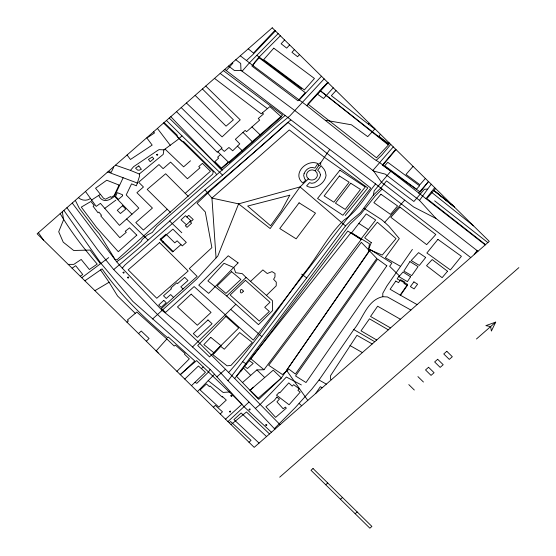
<?xml version="1.0" encoding="UTF-8"?>
<svg xmlns="http://www.w3.org/2000/svg" width="556" height="556" viewBox="0 0 556 556"><rect width="100%" height="100%" fill="white"/><g stroke="black" fill="none" stroke-linecap="round" stroke-linejoin="round"><path stroke-width="0.83" d="M274.949 429.176L274.358 428.634L295.354 407.513L311.84 389.13L319.04 380.019L353.804 329.583C363.005 318.692 367.21 299.906 382.785 296.716L382.792 293.283L386.865 286.034L412.399 249.408M324.148 78.869L289.871 115.884L278.744 124.982L222.581 175.14L182.007 135.873L177.399 139.966L163.923 149.856L163.186 154.415L139.257 174.007L139.639 175.911L136.408 185.801L131.55 183.869L126.205 194.934L138.819 208.118L119.477 225.388L100.434 203.364L96.195 206.394L85.478 191.452M274.358 428.634L255.364 408.445L228.016 380.756L306.724 277.937L345.519 225.91L351.524 220.072L360.51 212.621L373.326 195.163L374.16 190.868L390.826 171.213L485.228 244.918M390.826 171.213L379.811 162.686L373.75 158.835L305.661 104.75L253.043 65.657L254.613 62.335L259.089 57.122L280.356 35.786M91.372 200.174L98.711 195.427C102.096 203.211 109.379 200.918 114.487 196.24L123.14 177.732M495.709 322.126L491.379 331.056L490.642 326.567L485.861 325.628L495.709 322.126L476.457 339M63.884 210.376L100.963 263.356L132.835 301.408L210.105 369.372L208.514 372.02L196.768 383.383L195.031 382.229L191.459 385.649M431.241 184.231L419.488 200.382L435.987 218.48L477.965 251.284M372.193 343.962L356.959 335.317L330.514 375.745L330.563 379.275L331.362 379.741M315.196 170.775L316.996 172.826L317.386 175.474A5.47 5.025 -13.5 0 1 313.876 179.63A5.47 5.025 -13.5 0 1 308.378 178.872L306.849 176.815L306.613 174.299A5.442 4.99 -13.5 0 1 312.646 169.934L315.196 170.775L318.588 165.757L319.707 165.598L320.756 164.138L320.638 162.915L329.743 149.467L224.749 69.417M315.627 393.53L320.346 386.691L322.216 387.761M474.164 254.613L477.055 250.596M240.922 371.123L351.072 232.547L369.413 243.743L368.364 252.07L281.364 377.962L258.721 399.389L236.495 376.315L242.131 369.698M280.078 424.68L234.708 378.511L350.085 224.137L360.934 213.858L375.279 195.914L382.111 189.089L470.765 257.595M263.975 369.733L361.198 239.504L347.799 231.018L250.874 358.773L263.975 369.733L256.9 369.914L242.485 382.584M426 198.7L434.716 187.65M368.308 229.538L360.907 239.143L351.448 233.02L366.265 213.9L375.689 220.002L368.308 229.538L358.891 223.429M428.461 181.499L420.287 192.077L382.382 165.076L395.698 149.265M382.111 189.089L375.557 183.918C365.473 196.365 357.988 210.696 344.296 219.835C327.491 235.598 317.497 257.289 302.77 274.921C278.584 307.774 255.968 342.121 228.655 372.457L234.708 378.511M485.569 244.619L426.806 198.61L435.633 188.56M428.516 181.555L418.501 193.099M345.248 215.519L367.829 187.928L324.454 157.355L289.301 129.93L211.947 198.089L216.055 257.921L196.657 279.14L152.58 318.984M390.764 144.414L381.506 155.402L376.176 160.385M382.945 165.118L395.997 149.557M226.389 70.515L232.86 63.182L232.352 62.752M393.287 146.895L372.881 170.442L294.958 110.665L240.977 70.376L234.41 70.508L228.585 66.053M115.474 165.174L130.424 170.379L133.642 166.661L157.64 150.461L159.092 149.633L163.923 149.856M228.655 372.457L197.964 341.613L179.609 324.398L162.081 310.387L122.257 268.145L124.975 265.003L175.898 220.44C212.371 186.83 251.347 156.097 287.772 122.424L290.802 120.006M389.666 143.33L388.651 144.497L320.096 90.586L307.795 103.993L376.495 157.765L388.373 144.991L320.096 90.586L327.706 82.371M242.096 71.251L249.477 62.8L278.146 33.61M413.066 166.355L405.998 174.452L419.898 184.717L425.375 178.462M380.499 134.316L378.81 136.227L388.575 143.531L389.179 142.85M327.936 82.601L306.933 105.737M156.16 350.919L166.849 338.965L136.832 312.041L127.414 319.978L128.366 320.979L127.004 322.237M363.951 208.257L381.423 219.53L384.71 222.31L404.747 200.146M336.012 90.545L331.362 95.688L373.896 128.366L374.16 128.082M333.239 87.813L323.557 98.475L317.163 93.992L327.998 82.663M284.971 115.585L156.806 226.612L152.295 232.457L147.472 234.952L142.239 239.469L141.314 241.38L136.164 246.19L122.528 257.616L116.642 261.786L72.252 203.044M368.419 124.127L369.24 123.23M284.602 39.962L281.114 43.764L286.708 48.115L289.641 44.918M294.409 49.616L291.949 52.306L297.599 56.705L299.503 54.627M321.472 76.235L299.17 100.073M210.105 369.372L214.512 374.223L197.484 391.577M374.98 128.881L367.724 136.644L351.482 124.808L325.475 120.249M274.873 30.385L253.508 53.07L248.226 48.845M275.428 30.934L252.723 54.745L246.482 60.541L240.282 55.802M216.055 257.921L217.75 256.163L238.6 203.871L300.052 186.92L308.378 178.872M176.919 371.345L189.325 358.849L184.481 354.2L185.065 353.505L175.39 345.109L174.195 346.04L166.849 338.965M146.325 341.245L149.084 338.486L141.245 331.042L138.541 333.586M217.876 151.837L221.337 148.681L224.297 151.406L228.954 147.479L232.686 150.808L239.789 143.872L235.362 139.292L245.14 130.438L246.6 131.675L259.694 120.075L258.255 118.525L263.488 113.994L262.467 112.785L269.848 106.613L281.419 116.941L229.079 162.783L217.876 151.837L217.333 152.247L176.551 111.652M235.751 304.382L192.515 346.979L157.563 314.557L113.723 269.59L98.12 250.436L66.894 207.735M266.456 295.41L276.214 285.84L276.276 282.135L273.58 279.272L274.956 276.992L275.039 273.469L272.002 271.62L267.241 273.524L262.877 269.917L250.547 281.385M158.168 352.9L156.173 350.899M195.031 382.229L205.435 372.284L198.436 366.015L184.773 379.074M226.688 296L246.086 277.444L272.412 300.664L272.649 310.526L258.464 324.648L226.688 296L207.881 280.912L224.033 263.287L233.909 267.617L235.633 272.676L242.27 273.677L246.086 277.444M180.359 374.73L194.781 360.969L168.28 336.985L167.683 337.749C143.246 317.267 120.346 295.076 102.082 268.854L84.887 280.794M213.386 407.221L215.325 405.38L222.47 411.808L220.225 413.949M229.218 422.796L230.587 421.524L251.048 440.366L249.005 442.27M248.935 402.12L227.96 421.566M186.413 224.798L190.826 220.718L191.354 221.219L193.217 219.502L188.734 215.339L186.885 217.042L185.475 215.735L181.047 219.822L186.413 224.798L185.356 225.771L187.052 227.348L191.625 223.13L189.923 221.545M225.486 369.274L216.896 376.843L214.512 374.223M222.581 175.14L204.997 189.825L141.28 246.148L113.723 269.59M173.555 297.397L161.379 308.566L165.556 312.389L194.107 286.569L253.279 340.091L370.748 188.088L287.98 122.403L208.013 192.876L197.13 203.287L205.282 211.947L211.878 247.642L189.304 268.576L197.151 276.401L173.555 297.397L170.671 294.576L166.244 298.468L163.499 295.792L171.491 288.745L170.817 288.091L176.78 282.837L177.566 283.609L184.675 277.347L187.97 280.558L180.839 286.826L183.077 289.016M220.482 154.582L217.646 157.174L218.619 158.133L214.887 161.594L221.351 168.107L228.259 162.157M221.337 148.681L222.108 147.979L181.207 107.572M201.362 368.635L203.232 366.932L242.02 404.177L225.534 419.175M75.31 200.362L79.272 208.243L94.763 228.745L99.413 234.013L115.009 259.311L116.955 259.86L212.67 174.153L213.282 171.734L163.554 123.036M190.506 160.788L183.626 166.849L165.132 149.182M250.075 390.18L273.225 370.171L281.364 377.962L258.22 398.186L250.075 390.18L253.425 387.247M279.703 477.187L518.866 267.624M325.726 484.762L327.755 482.99M340.439 499.246L342.468 497.467M355.159 513.723L357.181 511.944M167.238 209.251L147.187 189.422L165.653 173.764L185.211 193.335L210.446 171.269L202.447 163.346L198.763 166.564L200.007 167.801L187.435 178.761L170.602 162.116L163.11 168.649L158.974 164.555L138.666 182.264L143.455 186.997L136.908 192.703L152.427 208.062L135.803 222.56L143.379 230.052L167.238 209.251L170.31 212.253M160.517 238.983L159.989 239.448L172.589 251.924L180.971 244.612L182.278 245.905L186.302 242.395L172.895 229.135L161.025 239.49L160.517 238.983L166.029 234.18L174.786 242.847L177.121 240.811L180.971 244.612M162.839 242.27L163.374 241.804L173.131 251.444M262.467 112.785L261.25 113.834L214.526 78.375M180.2 374.577L196.629 360.594L203.232 366.932M255.364 408.445L260.312 404.323L286.382 377.044L301.373 384.94M373.326 195.163L381.395 187.455L386.517 180.888L413.9 201.487L424.43 189.283L427.55 189.082M231.032 424.589L246.475 411.982L269.514 433.937M108.719 257.581L81.781 277.736M104.764 208.368L115.85 200.146M72.106 268.221L75.679 265.705L82.747 274.49L80.259 276.242M98.711 195.427L100.08 194.544M94.916 290.663L109.087 282.26L117.58 296.007L135.365 313.431M107.19 172.423L107.94 172.047L137.603 183.139M90.322 198.617C86.75 201.126 81.572 200.626 78.438 197.623M320.638 162.915L319.373 163.318L318.289 164.75L318.588 165.757M229.322 391.994L223.13 392.439L208.215 380.658M68.2 264.378L73.802 264.378L81.19 259.45L89.363 269.507L97.21 264.093C83.608 248.15 70.779 231.657 60.187 213.615M382.785 296.716L387.4 296.946L410.898 310.046M372.881 170.442L373.66 171.053L385.336 174.16L419.488 200.382M108.413 171.352L111.214 172.381L113.466 167.683L113.348 167.029M130.424 170.379L139.257 174.007M435.987 218.48L413.671 207.006L381.444 182.215L373.66 171.053M417.111 304.605L400.167 295.069L407.624 284.373L397.116 278.89L399.264 275.734L389.645 266.31L391.855 263.148L370.4 249.651L286.555 370.331L307.774 400.41M319.04 380.019L326.337 384.147M400.327 266.241L385.35 257.727L399.319 238.593L388.839 226.153L384.71 222.31M349.967 345.512L362.38 352.567M400.389 319.255L377.635 306.217L370.539 316.468L390.507 327.915M353.804 329.583L374.772 341.704M388.324 329.833L369.469 318.831L361.025 330.841L376.718 340.001M242.784 361.803L246.607 364.048M249.296 360.663L253.188 363.422L247.378 368.524L244.668 366.487M301.616 88.731L256.809 55.315M220.169 73.434L267.366 108.594M223.38 70.619L282.643 115.009L220.781 169.205L170.817 116.677M329.743 149.467L375.557 183.918M235.793 59.742L240.699 63.467L240.977 70.376M306.724 277.937L301.665 274.136M246.482 60.541L253.043 65.657M434.618 200.834L487.876 242.597M454.488 207.11L434.034 190.569L453.258 205.901M431.199 192.022L473.559 225.875M434.034 190.569L454.016 206.644M230.698 309.365L261.918 336.714M299.135 403.447L301.665 405.769M186.885 217.042L190.826 220.718M271.439 432.248L244.001 406.707L216.896 376.843M192.515 346.979L221.052 373.271L228.016 380.756M259.061 443.097L233.951 419.606L241.137 413.004L266.532 436.55M237.454 146.165L242.562 150.961M186.413 103.006L222.115 136.88L240.234 119.846L205.755 86.055M345.519 225.91L300.052 186.92L270.188 228.551L238.6 203.871L211.947 198.089L204.997 189.825M164.096 122.563L177.128 135.108L177.267 136.748L179.011 138.534L181.756 141.092L183.834 141.738L215.554 172.965L216.631 174.758M169.573 220.989L181.812 232.769M251.972 126.949L260.5 135.205M147.986 239.983L126.629 219.008M264.6 377.448L256.9 369.914M222.442 170.136L169.232 118.06M417.924 376.607L423.443 382.035M408.799 384.599L414.317 390.027M161.025 239.49L163.374 241.804M166.466 120.485L182.007 135.873M185.211 193.335L188.199 196.289M202.426 88.981L233.388 119.797L226.063 126.149L195.135 95.361M243.007 132.411L252.695 142.072M243.514 368.072L250.686 375.37M114.487 196.24L131.953 214.241M122.257 268.145L116.642 261.786M157.397 128.429L170.289 145.311M100.427 263.725L89.996 250.054L73.67 250.485L63.224 242.152L58.707 231.769L63.551 219.822L62.376 211.697M127.081 154.999L130.451 159.482L152.177 145.088L146.867 138.02L154.519 132.947L153.616 131.744M100.546 269.896L109.087 282.26M38.406 232.7L43.521 240.102M243.368 291.129C239.372 297.307 239.24 285.304 243.368 291.129M304.09 173.674L303.673 175.39L304.035 176.836L304.702 178.983L305.842 180.019L302.839 183.007C291.497 173.896 306.933 158.571 317.935 163.589L314.814 168.079C310.276 166.035 305.585 169.344 304.09 173.674M320.485 174.82C320.124 178.344 317.358 180.895 314.564 182.743L311.833 183.292L309.56 182.653L306.592 185.871C314.126 190.729 325.003 183.695 326.066 175.362L325.302 171.651L324.162 169.413L321.159 165.771L317.636 170.233L319.533 172.082L320.485 174.82M123.064 272.35C123.474 274.859 125.343 270.897 123.064 272.35M156.66 154.547C157.07 157.063 158.94 153.102 156.66 154.547M127.63 277.291C128.04 279.807 129.909 275.845 127.63 277.291M230.879 395.691C231.289 398.2 233.159 394.246 230.879 395.691M229.558 411.391C229.969 413.9 231.838 409.939 229.558 411.391M249.088 409.237C249.491 411.753 251.368 407.791 249.088 409.237M265.761 424.874C266.171 427.383 268.041 423.422 265.761 424.874M122.647 195.267L122.438 195.955L118.393 199.361L115.565 196.372L117.281 192.668L122.362 194.676L122.647 195.267M371.283 242.652L368.565 249.276L382.236 255.072L396.025 238.628L377.357 222.219L364.673 237.822L371.283 242.652M119.047 185.072L114.105 195.538L111.137 197.422L110.568 196.595L105.487 199.236L103.492 198.221L95.562 188.227L106.738 180.227L119.047 185.072M289.787 195.205L281.26 210.932L270.577 225.75L247.663 206.067L289.787 195.205M409.925 261.605L403.844 271.106L411.711 275.609L418.077 266.623L409.925 261.605M410.585 276.805L407.409 281.621L398.916 276.68L403.003 272.03L410.585 276.805M386.816 265.803L306.008 382.542L295.57 375.967L377.628 259.061L386.816 265.803M395.816 281.072L390.11 289.273L400.494 295.271L407.353 285.409L403.955 283.449L404.879 282.114L400.633 279.661L398.541 282.656L395.816 281.072M376.787 258.491L295.41 374.056L288.981 369.198L282.434 374.515L268.687 365.264L361.351 242.326L376.787 258.491M299.093 202.843L279.765 228.53L296.16 238.83L315.488 213.136L299.093 202.843M413.914 281.892L410.404 286.611L414.095 288.898L417.598 284.192L413.914 281.892M339.396 175.981L324.127 195.948L333.885 202.182L349.147 182.215L339.396 175.981M350.732 183.223L335.463 203.19L345.22 209.424L360.49 189.457L350.732 183.223M299.184 388.762L297.933 390.382L300.177 392.154L289.092 404.768L276.513 395.191L279.23 392.327L279.814 392.842L288.779 382.896L292.22 386.1L293.644 384.662L299.184 388.762M276.839 397.13L274.379 400.285L265.9 406.749L275.623 417.375L286.312 408.146L285.436 407.131L283.136 408.743L276.93 401.821L279.453 399.055L276.839 397.13M339.904 170.206L317.552 198.478L342.899 215.262L365.25 186.99L339.904 170.206M425.681 257.477L419.342 265.42L411.183 260.542L418.592 252.626L425.681 257.477M437.919 239.372L426.883 253.001L450.374 269.945L461.41 256.309L437.919 239.372M380.936 194.232L373.875 202.662L390.507 214.366L397.561 205.942L380.936 194.232M447.545 271.245L442.124 277.673L426.535 265.678L432.172 259.562L447.545 271.245M419.523 185.773L416.52 189.214L384.731 165.744L387.754 162.296L419.523 185.773M273.767 48.177L263.676 59.631L304.361 89.94L314.453 78.493L273.767 48.177M259.117 57.838L251.847 65.99L297.988 100.803L305.265 92.657L259.117 57.838M399.979 207.131L390.826 217.278L426.667 244.64L435.814 234.507L399.979 207.131M220.656 346.346L212.906 354.721L227.05 365.834L230.997 365.396L252.257 342.433L239.705 332.564L224.297 349.203L220.656 346.346M210.78 337.353L203.857 344.609L214.136 352.963L221.059 345.714L210.78 337.353M238.093 262.898L208.66 293.359L198.742 285.152L228.238 255.788L238.093 262.898M225.903 316.427L197.7 345.498L209.556 356.917L238.726 327.964L225.903 316.427M231.623 271.717L217.139 285.902L225.951 293.401L240.88 279.432L231.623 271.717M245.467 280.328L230.142 294.993L259.284 321.055L269.333 311.443L264.719 307.322L269.994 302.276L245.467 280.328M222.602 396.72L222.212 397.095L210.043 385.947L209.362 386.587L206.478 383.946L200.077 389.944L218.828 407.096L226.299 400.098L222.602 396.72M191.195 294.152L177.475 306.947L197.331 325.218L211.051 312.416L191.195 294.152M207.986 319.943L193.307 333.635L197.408 337.409L212.086 323.724L207.986 319.943M163.777 300.4L158.696 305.07L161.143 307.357L166.223 302.693L163.777 300.4M136.797 235.146L118.296 251.687L96.508 227.362L81.294 207.117L90.927 201.46L94.179 205.477L93.102 206.297L98.009 212.767L98.878 212.072L101.526 215.262L100.733 215.881L119.804 237.683L126.309 232.304L125.239 231.268L129.513 227.877L136.797 235.146M272.238 27.8L37.134 233.812L254.189 447.372L489.294 241.353L272.238 27.8M313.035 468.513L311.012 470.286L369.872 528.2L371.894 526.421L313.035 468.513M428.565 367.28L425.521 369.942L431.039 375.376L434.083 372.708L428.565 367.28M437.683 359.287L434.646 361.949L440.164 367.384L443.202 364.715L437.683 359.287M446.802 351.295L443.764 353.964L449.283 359.391L452.32 356.723L446.802 351.295M159.565 242.604L128.179 269.848L156.778 298.266L188.164 271.029L159.565 242.604M122.515 205.769L117.267 210.321L120.444 213.511L125.781 209.112L122.515 205.769M153.72 158.766L150.189 161.713L148.424 159.44L152.33 156.931L153.72 158.766M138.812 165.938L135.546 168.134L137.589 170.08L139.111 170.212L141.391 169.316L138.812 165.938"/></g></svg>
